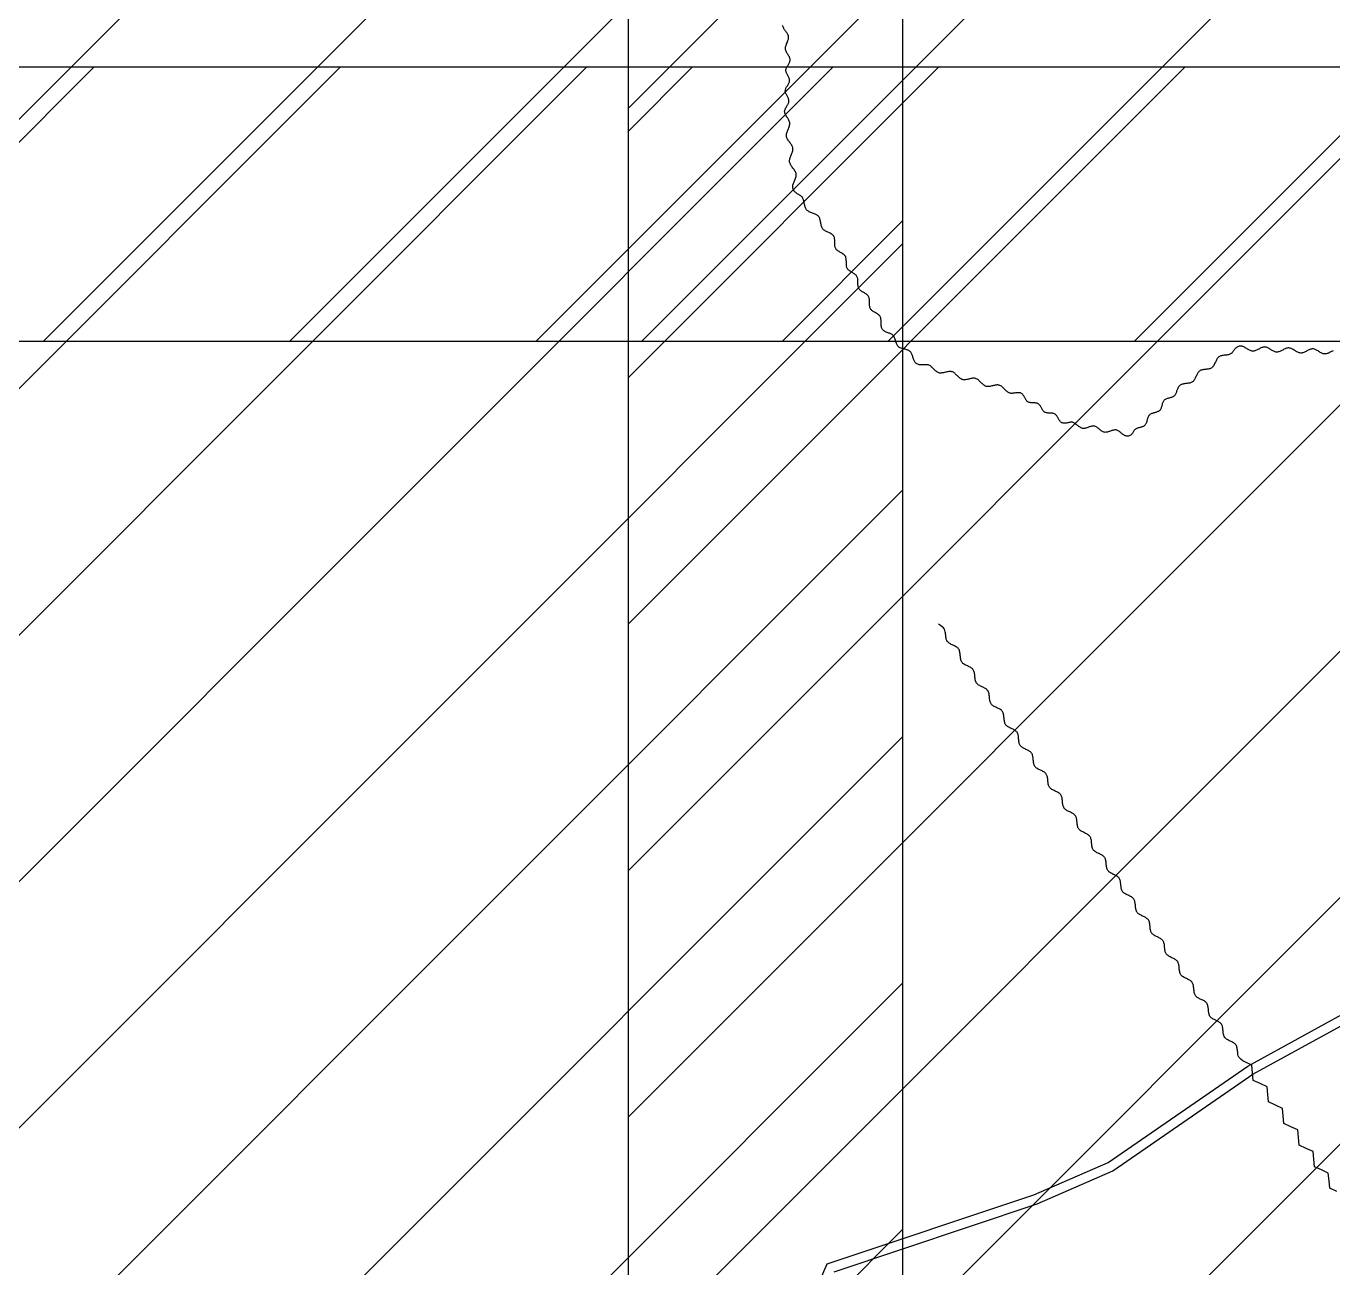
# Model space of a CAD drawing. Header units: metres. Extents: x 511708 to 512549, y 196282 to 196876.
# Drawn here: x 512452.11 to 512461.54, y 196507 to 196515.96 of the extents above; entities that cross this region are included whole.
import ezdxf

# ---------------------------------------------------------------- set-up
doc = ezdxf.new("R2010")
doc.units = ezdxf.units.M
doc.header["$MEASUREMENT"] = 0
doc.layers.get('0').update_dxf_attribs({"linetype": 'CONTINUOUS'})

msp = doc.modelspace()

# ---------------------------------------------------------------- hatches: boundary and pattern name
at = {"ltscale": 30}
h = msp.add_hatch(dxfattribs=at)
h.set_pattern_fill('LINE', color=2, scale=0.396, angle=45, style=0)
h.set_pattern_definition([(45, (510676.5057, 194398.3467), (-0.88904536, 0.88904536), [])])
edge = h.paths.add_edge_path(flags=16)
edge.add_arc((512447.2861, 196523.6528), 4.0759, 0, 360)
h.paths.add_polyline_path([(512436.1353, 196533.6159), (512458.4369, 196533.6159), (512458.4369, 196513.6896), (512436.1353, 196513.6896)])
h = msp.add_hatch(dxfattribs=at)
h.set_pattern_fill('LINE', color=2, scale=0.396, angle=45, style=0)
h.set_pattern_definition([(45, (510696.8274, 194398.3467), (-0.88904536, 0.88904536), [])])
edge = h.paths.add_edge_path(flags=16)
edge.add_arc((512467.6077, 196523.6528), 4.0759, 0, 360)
h.paths.add_polyline_path([(512456.4569, 196533.6159), (512478.7585, 196533.6159), (512478.7585, 196513.6896), (512456.4569, 196513.6896)])
h = msp.add_hatch(dxfattribs=at)
h.set_pattern_fill('LINE', color=2, scale=0.396, angle=45, style=0)
h.set_pattern_definition([(45, (510676.5057, 194380.4005), (-0.88904536, 0.88904536), [])])
edge = h.paths.add_edge_path(flags=16)
edge.add_arc((512447.2861, 196505.7065), 4.0759, 0, 360)
h.paths.add_polyline_path([(512436.1353, 196515.6696), (512458.4369, 196515.6696), (512458.4369, 196495.7434), (512436.1353, 196495.7434)])
h = msp.add_hatch(dxfattribs=at)
h.set_pattern_fill('LINE', color=2, scale=0.396, angle=45, style=0)
h.set_pattern_definition([(45, (510696.8274, 194380.4005), (-0.88904536, 0.88904536), [])])
edge = h.paths.add_edge_path(flags=16)
edge.add_arc((512467.6077, 196505.7065), 4.0759, 0, 360)
h.paths.add_polyline_path([(512456.4569, 196515.6696), (512478.7585, 196515.6696), (512478.7585, 196495.7434), (512456.4569, 196495.7434)])

# ---------------------------------------------------------------- linework, layer by layer
at = {"color": 3}
for p, q in [((512460.9289, 196508.4612), (512465.1168, 196510.7604)), ((512460.9653, 196508.4022), (512465.1542, 196510.7018)), ((512459.9203, 196507.7653), (512460.9289, 196508.4612)), ((512459.9541, 196507.7044), (512460.9653, 196508.4022)), ((512459.3842, 196507.5324), (512459.9203, 196507.7653)), ((512459.409, 196507.4676), (512459.9541, 196507.7044)), ((512457.8918, 196507.0329), (512459.3842, 196507.5324)), ((512457.943, 196506.977), (512459.409, 196507.4676)), ((512457.7196, 196506.64), (512457.8918, 196507.0329))]:
    msp.add_line(p, q, dxfattribs=at)
at = {"color": 5, "linetype": 'Continuous', "lineweight": -3}
for points in [[(512436.1353, 196533.6159), (512458.4369, 196533.6159), (512458.4369, 196513.6896), (512436.1353, 196513.6896)], [(512456.4569, 196533.6159), (512478.7585, 196533.6159), (512478.7585, 196513.6896), (512456.4569, 196513.6896)], [(512436.1353, 196515.6696), (512458.4369, 196515.6696), (512458.4369, 196495.7434), (512436.1353, 196495.7434)], [(512456.4569, 196515.6696), (512478.7585, 196515.6696), (512478.7585, 196495.7434), (512456.4569, 196495.7434)]]:
    msp.add_lwpolyline(points, close=True, dxfattribs=at)
at = {"color": 42, "lineweight": -3, "ltscale": 30}
for points in [[(512461.5446, 196513.6222), (512461.5391, 196513.6196), (512461.5336, 196513.6168), (512461.528, 196513.6139), (512461.5225, 196513.611), (512461.5169, 196513.6082), (512461.5114, 196513.6056), (512461.5059, 196513.6032), (512461.5004, 196513.6013), (512461.4949, 196513.5999), (512461.4894, 196513.599), (512461.484, 196513.5989), (512461.4786, 196513.5994), (512461.4732, 196513.6007), (512461.4678, 196513.6026), (512461.4625, 196513.6049), (512461.4572, 196513.6077), (512461.4519, 196513.6107), (512461.4465, 196513.6139), (512461.4412, 196513.6173), (512461.4359, 196513.6206), (512461.4306, 196513.6238), (512461.4253, 196513.6268), (512461.42, 196513.6296), (512461.4147, 196513.6319), (512461.4093, 196513.6338), (512461.4039, 196513.6351), (512461.3985, 196513.6356), (512461.3931, 196513.6355), (512461.3876, 196513.6346), (512461.3821, 196513.6332), (512461.3766, 196513.6313), (512461.3711, 196513.629), (512461.3655, 196513.6263), (512461.36, 196513.6235), (512461.3545, 196513.6206), (512461.3489, 196513.6177), (512461.3434, 196513.6149), (512461.3378, 196513.6123), (512461.3323, 196513.61), (512461.3268, 196513.6081), (512461.3213, 196513.6066), (512461.3159, 196513.6058), (512461.3104, 196513.6056), (512461.305, 196513.6062), (512461.2996, 196513.6075), (512461.2943, 196513.6093), (512461.2889, 196513.6117), (512461.2836, 196513.6144), (512461.2783, 196513.6175), (512461.273, 196513.6207), (512461.2677, 196513.624), (512461.2624, 196513.6273), (512461.2571, 196513.6306), (512461.2518, 196513.6336), (512461.2464, 196513.6363), (512461.2411, 196513.6387), (512461.2357, 196513.6405), (512461.2303, 196513.6418), (512461.2249, 196513.6424), (512461.2195, 196513.6422), (512461.214, 196513.6414), (512461.2085, 196513.64), (512461.203, 196513.638), (512461.1975, 196513.6357), (512461.192, 196513.6331), (512461.1864, 196513.6303), (512461.1809, 196513.6274), (512461.1753, 196513.6245), (512461.1698, 196513.6217), (512461.1643, 196513.6191), (512461.1588, 196513.6168), (512461.1532, 196513.6148), (512461.1478, 196513.6134), (512461.1423, 196513.6125), (512461.1369, 196513.6124), (512461.1314, 196513.613), (512461.1261, 196513.6142), (512461.1207, 196513.6161), (512461.1154, 196513.6184), (512461.11, 196513.6212), (512461.1047, 196513.6242), (512461.0994, 196513.6274), (512461.0941, 196513.6308), (512461.0888, 196513.6341), (512461.0835, 196513.6373), (512461.0782, 196513.6404), (512461.0729, 196513.6431), (512461.0675, 196513.6454), (512461.0622, 196513.6473), (512461.0568, 196513.6486), (512461.0514, 196513.6492), (512461.0459, 196513.649), (512461.0405, 196513.6481), (512461.035, 196513.6467), (512461.0295, 196513.6448), (512461.0239, 196513.6425), (512461.0184, 196513.6399), (512461.0129, 196513.6371), (512461.0073, 196513.6341), (512461.0018, 196513.6312), (512460.9962, 196513.6284), (512460.9907, 196513.6258), (512460.9852, 196513.6235), (512460.9797, 196513.6216), (512460.9742, 196513.6201), (512460.9687, 196513.6193), (512460.9633, 196513.6191), (512460.9579, 196513.6197), (512460.9525, 196513.621), (512460.9471, 196513.6229), (512460.9418, 196513.6252), (512460.9365, 196513.6279), (512460.9312, 196513.631), (512460.9258, 196513.6342), (512460.9205, 196513.6375), (512460.9152, 196513.6409), (512460.9099, 196513.6441), (512460.9046, 196513.6471), (512460.8993, 196513.6499), (512460.894, 196513.6522), (512460.8886, 196513.6541), (512460.8832, 196513.6553), (512460.8778, 196513.6559), (512460.8724, 196513.6557), (512460.867, 196513.6548), (512460.8616, 196513.6533), (512460.8564, 196513.6511), (512460.8514, 196513.6483), (512460.8465, 196513.645), (512460.842, 196513.6413), (512460.8378, 196513.6372), (512460.8339, 196513.6327), (512460.8304, 196513.628), (512460.8269, 196513.6232), (512460.8236, 196513.6185), (512460.8202, 196513.6138), (512460.8167, 196513.6094), (512460.8129, 196513.6054), (512460.8087, 196513.602), (512460.8041, 196513.5991), (512460.7992, 196513.5967), (512460.7938, 196513.5949), (512460.7882, 196513.5934), (512460.7824, 196513.5922), (512460.7764, 196513.5913), (512460.7702, 196513.5905), (512460.764, 196513.5898), (512460.7578, 196513.5892), (512460.7517, 196513.5884), (512460.7457, 196513.5875), (512460.7398, 196513.5863), (512460.7342, 196513.5848), (512460.7289, 196513.583), (512460.7239, 196513.5806), (512460.7193, 196513.5777), (512460.7152, 196513.5742), (512460.7115, 196513.5702), (512460.7081, 196513.5657), (512460.705, 196513.5608), (512460.7021, 196513.5556), (512460.6994, 196513.5501), (512460.6968, 196513.5445), (512460.6943, 196513.5388), (512460.6918, 196513.5331), (512460.6892, 196513.5275), (512460.6865, 196513.522), (512460.6836, 196513.5168), (512460.6805, 196513.5119), (512460.6771, 196513.5074), (512460.6734, 196513.5033), (512460.6693, 196513.4998), (512460.6647, 196513.497), (512460.6597, 196513.4946), (512460.6544, 196513.4927), (512460.6488, 196513.4913), (512460.6429, 196513.4901), (512460.6369, 196513.4892), (512460.6308, 196513.4884), (512460.6246, 196513.4877), (512460.6184, 196513.487), (512460.6122, 196513.4863), (512460.6062, 196513.4854), (512460.6004, 196513.4842), (512460.5948, 196513.4827), (512460.5894, 196513.4809), (512460.5845, 196513.4785), (512460.5799, 196513.4756), (512460.5757, 196513.4721), (512460.572, 196513.4681), (512460.5686, 196513.4636), (512460.5655, 196513.4587), (512460.5626, 196513.4534), (512460.5599, 196513.448), (512460.5574, 196513.4424), (512460.5548, 196513.4367), (512460.5523, 196513.431), (512460.5497, 196513.4254), (512460.547, 196513.4199), (512460.5442, 196513.4147), (512460.5411, 196513.4098), (512460.5377, 196513.4053), (512460.5339, 196513.4012), (512460.5298, 196513.3977), (512460.5252, 196513.3948), (512460.5202, 196513.3925), (512460.5149, 196513.3906), (512460.5093, 196513.3892), (512460.5034, 196513.388), (512460.4974, 196513.3871), (512460.4913, 196513.3863), (512460.4851, 196513.3856), (512460.4789, 196513.3849), (512460.4728, 196513.3842), (512460.4668, 196513.3832), (512460.4609, 196513.3821), (512460.4553, 196513.3806), (512460.45, 196513.3787), (512460.445, 196513.3764), (512460.4404, 196513.3735), (512460.4363, 196513.37), (512460.4326, 196513.366), (512460.4292, 196513.3615), (512460.4262, 196513.3566), (512460.4235, 196513.3515), (512460.4211, 196513.3461), (512460.4189, 196513.3406), (512460.4168, 196513.3351), (512460.4149, 196513.3297), (512460.4131, 196513.3244), (512460.4112, 196513.3192), (512460.4093, 196513.3142), (512460.4071, 196513.3095), (512460.4047, 196513.3051), (512460.402, 196513.3011), (512460.3989, 196513.2976), (512460.3953, 196513.2945), (512460.3914, 196513.2918), (512460.387, 196513.2895), (512460.3823, 196513.2875), (512460.3774, 196513.2857), (512460.3724, 196513.2841), (512460.3672, 196513.2826), (512460.3619, 196513.2812), (512460.3567, 196513.2798), (512460.3515, 196513.2783), (512460.3464, 196513.2767), (512460.3415, 196513.2749), (512460.3368, 196513.2729), (512460.3325, 196513.2706), (512460.3285, 196513.2679), (512460.3249, 196513.2648), (512460.3218, 196513.2612), (512460.3191, 196513.2572), (512460.3168, 196513.2529), (512460.3148, 196513.2482), (512460.313, 196513.2433), (512460.3114, 196513.2383), (512460.3099, 196513.2331), (512460.3085, 196513.2278), (512460.307, 196513.2225), (512460.3055, 196513.2174), (512460.3039, 196513.2123), (512460.3022, 196513.2074), (512460.3001, 196513.2027), (512460.2978, 196513.1984), (512460.2951, 196513.1944), (512460.292, 196513.1908), (512460.2884, 196513.1877), (512460.2844, 196513.185), (512460.2801, 196513.1827), (512460.2754, 196513.1807), (512460.2705, 196513.1789), (512460.2654, 196513.1773), (512460.2603, 196513.1758), (512460.255, 196513.1744), (512460.2497, 196513.173), (512460.2445, 196513.1715), (512460.2395, 196513.1699), (512460.2346, 196513.1682), (512460.2299, 196513.1661), (512460.2256, 196513.1638), (512460.2216, 196513.1611), (512460.218, 196513.158), (512460.2149, 196513.1545), (512460.2122, 196513.1505), (512460.2099, 196513.1461), (512460.2078, 196513.1415), (512460.2061, 196513.1366), (512460.2044, 196513.1315), (512460.203, 196513.1263), (512460.2015, 196513.121), (512460.2001, 196513.1158), (512460.1986, 196513.1106), (512460.197, 196513.1055), (512460.1952, 196513.1006), (512460.1932, 196513.096), (512460.1909, 196513.0916), (512460.1882, 196513.0876), (512460.1851, 196513.0841), (512460.1815, 196513.081), (512460.1775, 196513.0783), (512460.1732, 196513.076), (512460.1685, 196513.0739), (512460.1636, 196513.0722), (512460.1585, 196513.0706), (512460.1533, 196513.0691), (512460.1481, 196513.0677), (512460.1428, 196513.0662), (512460.1376, 196513.0648), (512460.1325, 196513.0632), (512460.1276, 196513.0614), (512460.123, 196513.0594), (512460.1186, 196513.0571), (512460.1146, 196513.0544), (512460.1111, 196513.0513), (512460.108, 196513.0477), (512460.1052, 196513.0438), (512460.1027, 196513.0396), (512460.1002, 196513.0353), (512460.0978, 196513.0309), (512460.0953, 196513.0266), (512460.0924, 196513.0225), (512460.0892, 196513.0187), (512460.0856, 196513.0153), (512460.0815, 196513.0123), (512460.0771, 196513.0098), (512460.0723, 196513.0079), (512460.0675, 196513.0065), (512460.0624, 196513.0057), (512460.0574, 196513.0055), (512460.0524, 196513.006), (512460.0475, 196513.0073), (512460.0428, 196513.0091), (512460.0381, 196513.0115), (512460.0335, 196513.0143), (512460.029, 196513.0174), (512460.0245, 196513.0209), (512460.02, 196513.0245), (512460.0156, 196513.0282), (512460.0111, 196513.0319), (512460.0067, 196513.0355), (512460.0022, 196513.039), (512459.9977, 196513.0422), (512459.9931, 196513.045), (512459.9884, 196513.0473), (512459.9836, 196513.0492), (512459.9788, 196513.0504), (512459.9738, 196513.0509), (512459.9686, 196513.0508), (512459.9634, 196513.0502), (512459.9582, 196513.0491), (512459.9528, 196513.0477), (512459.9474, 196513.046), (512459.942, 196513.0441), (512459.9366, 196513.0421), (512459.9311, 196513.0402), (512459.9257, 196513.0383), (512459.9203, 196513.0366), (512459.915, 196513.0352), (512459.9097, 196513.0341), (512459.9045, 196513.0335), (512459.8994, 196513.0334), (512459.8944, 196513.0339), (512459.8895, 196513.0351), (512459.8847, 196513.0369), (512459.88, 196513.0393), (512459.8754, 196513.0421), (512459.8709, 196513.0453), (512459.8664, 196513.0487), (512459.862, 196513.0524), (512459.8575, 196513.0561), (512459.8531, 196513.0598), (512459.8486, 196513.0634), (512459.8441, 196513.0668), (512459.8396, 196513.07), (512459.835, 196513.0728), (512459.8303, 196513.0752), (512459.8256, 196513.077), (512459.8207, 196513.0782), (512459.8157, 196513.0788), (512459.8106, 196513.0787), (512459.8054, 196513.078), (512459.8001, 196513.077), (512459.7948, 196513.0755), (512459.7894, 196513.0738), (512459.7839, 196513.072), (512459.7785, 196513.07), (512459.7731, 196513.068), (512459.7676, 196513.0661), (512459.7622, 196513.0644), (512459.7569, 196513.063), (512459.7516, 196513.0619), (512459.7464, 196513.0613), (512459.7413, 196513.0612), (512459.7363, 196513.0617), (512459.7314, 196513.063), (512459.7267, 196513.0648), (512459.722, 196513.0672), (512459.7174, 196513.07), (512459.7129, 196513.0731), (512459.7084, 196513.0766), (512459.7039, 196513.0802), (512459.6995, 196513.0839), (512459.695, 196513.0876), (512459.6906, 196513.0912), (512459.6861, 196513.0947), (512459.6816, 196513.0979), (512459.677, 196513.1007), (512459.6723, 196513.103), (512459.6675, 196513.1049), (512459.6626, 196513.1061), (512459.6576, 196513.1066), (512459.6525, 196513.1066), (512459.6474, 196513.106), (512459.6421, 196513.1052), (512459.6368, 196513.1041), (512459.6315, 196513.1029), (512459.6262, 196513.1017), (512459.6209, 196513.1007), (512459.6156, 196513.0999), (512459.6105, 196513.0994), (512459.6054, 196513.0993), (512459.6005, 196513.0995), (512459.5958, 196513.1001), (512459.5913, 196513.1012), (512459.587, 196513.1027), (512459.5831, 196513.1048), (512459.5795, 196513.1074), (512459.5761, 196513.1104), (512459.5731, 196513.1139), (512459.5702, 196513.1177), (512459.5675, 196513.1218), (512459.5649, 196513.1261), (512459.5625, 196513.1305), (512459.56, 196513.135), (512459.5576, 196513.1395), (512459.5551, 196513.1439), (512459.5525, 196513.1482), (512459.5498, 196513.1523), (512459.547, 196513.1561), (512459.5439, 196513.1595), (512459.5406, 196513.1626), (512459.5369, 196513.1652), (512459.533, 196513.1672), (512459.5288, 196513.1688), (512459.5243, 196513.17), (512459.5196, 196513.1708), (512459.5147, 196513.1714), (512459.5098, 196513.1717), (512459.5047, 196513.172), (512459.4996, 196513.1721), (512459.4945, 196513.1723), (512459.4894, 196513.1725), (512459.4844, 196513.1728), (512459.4796, 196513.1734), (512459.4749, 196513.1742), (512459.4704, 196513.1754), (512459.4662, 196513.177), (512459.4622, 196513.179), (512459.4586, 196513.1816), (512459.4553, 196513.1847), (512459.4522, 196513.1881), (512459.4493, 196513.192), (512459.4466, 196513.196), (512459.4441, 196513.2003), (512459.4416, 196513.2047), (512459.4391, 196513.2092), (512459.4367, 196513.2137), (512459.4342, 196513.2182), (512459.4316, 196513.2224), (512459.429, 196513.2265), (512459.4261, 196513.2303), (512459.423, 196513.2338), (512459.4197, 196513.2369), (512459.4161, 196513.2394), (512459.4121, 196513.2415), (512459.4079, 196513.2431), (512459.4034, 196513.2443), (512459.3987, 196513.2451), (512459.3939, 196513.2456), (512459.3889, 196513.246), (512459.3838, 196513.2462), (512459.3787, 196513.2464), (512459.3736, 196513.2465), (512459.3685, 196513.2467), (512459.3636, 196513.2471), (512459.3587, 196513.2477), (512459.354, 196513.2485), (512459.3495, 196513.2497), (512459.3453, 196513.2512), (512459.3414, 196513.2533), (512459.3377, 196513.2559), (512459.3344, 196513.2589), (512459.3313, 196513.2624), (512459.3285, 196513.2662), (512459.3258, 196513.2703), (512459.3232, 196513.2746), (512459.3207, 196513.279), (512459.3183, 196513.2835), (512459.3158, 196513.288), (512459.3134, 196513.2924), (512459.3108, 196513.2967), (512459.3081, 196513.3008), (512459.3052, 196513.3046), (512459.3022, 196513.3081), (512459.2988, 196513.3111), (512459.2952, 196513.3137), (512459.2913, 196513.3158), (512459.287, 196513.3173), (512459.2825, 196513.3184), (512459.2777, 196513.3191), (512459.2727, 196513.3194), (512459.2674, 196513.3193), (512459.262, 196513.319), (512459.2564, 196513.3184), (512459.2507, 196513.3176), (512459.2448, 196513.3167), (512459.239, 196513.3158), (512459.2331, 196513.3151), (512459.2273, 196513.3147), (512459.2215, 196513.3147), (512459.2159, 196513.3152), (512459.2104, 196513.3164), (512459.2052, 196513.3183), (512459.2002, 196513.3208), (512459.1953, 196513.324), (512459.1906, 196513.3276), (512459.1859, 196513.3316), (512459.1814, 196513.3359), (512459.1769, 196513.3404), (512459.1724, 196513.345), (512459.168, 196513.3496), (512459.1635, 196513.3541), (512459.1589, 196513.3584), (512459.1543, 196513.3624), (512459.1496, 196513.366), (512459.1447, 196513.3692), (512459.1396, 196513.3717), (512459.1344, 196513.3736), (512459.129, 196513.3748), (512459.1233, 196513.3753), (512459.1175, 196513.3752), (512459.1116, 196513.3746), (512459.1055, 196513.3736), (512459.0994, 196513.3724), (512459.0932, 196513.3709), (512459.087, 196513.3694), (512459.0808, 196513.3678), (512459.0746, 196513.3664), (512459.0685, 196513.3651), (512459.0624, 196513.3642), (512459.0565, 196513.3636), (512459.0507, 196513.3635), (512459.0451, 196513.364), (512459.0396, 196513.3651), (512459.0344, 196513.367), (512459.0293, 196513.3696), (512459.0245, 196513.3727), (512459.0197, 196513.3763), (512459.0151, 196513.3804), (512459.0105, 196513.3847), (512459.0061, 196513.3892), (512459.0016, 196513.3937), (512458.9971, 196513.3983), (512458.9926, 196513.4028), (512458.9881, 196513.4071), (512458.9835, 196513.4111), (512458.9787, 196513.4148), (512458.9738, 196513.4179), (512458.9688, 196513.4205), (512458.9636, 196513.4224), (512458.9581, 196513.4235), (512458.9525, 196513.424), (512458.9467, 196513.4239), (512458.9407, 196513.4233), (512458.9347, 196513.4224), (512458.9286, 196513.4211), (512458.9224, 196513.4197), (512458.9162, 196513.4181), (512458.91, 196513.4166), (512458.9038, 196513.4151), (512458.8976, 196513.4139), (512458.8916, 196513.4129), (512458.8857, 196513.4123), (512458.8799, 196513.4122), (512458.8742, 196513.4127), (512458.8688, 196513.4139), (512458.8635, 196513.4157), (512458.8585, 196513.4183), (512458.8536, 196513.4215), (512458.8489, 196513.4251), (512458.8443, 196513.4291), (512458.8397, 196513.4334), (512458.8352, 196513.4379), (512458.8307, 196513.4425), (512458.8263, 196513.4471), (512458.8218, 196513.4516), (512458.8172, 196513.4559), (512458.8126, 196513.4599), (512458.8079, 196513.4635), (512458.803, 196513.4666), (512458.798, 196513.4692), (512458.7927, 196513.4711), (512458.7873, 196513.4723), (512458.7816, 196513.4727), (512458.7758, 196513.4726), (512458.7699, 196513.4721), (512458.7639, 196513.4711), (512458.7577, 196513.4698), (512458.7515, 196513.4684), (512458.7453, 196513.4668), (512458.7391, 196513.4653), (512458.7329, 196513.4639), (512458.7268, 196513.4626), (512458.7208, 196513.4616), (512458.7148, 196513.4611), (512458.709, 196513.461), (512458.7034, 196513.4614), (512458.6979, 196513.4626), (512458.6927, 196513.4645), (512458.6877, 196513.4671), (512458.6828, 196513.4702), (512458.678, 196513.4738), (512458.6734, 196513.4778), (512458.6689, 196513.4821), (512458.6644, 196513.4866), (512458.6599, 196513.4912), (512458.6554, 196513.4958), (512458.651, 196513.5003), (512458.6464, 196513.5046), (512458.6418, 196513.5086), (512458.637, 196513.5122), (512458.6322, 196513.5154), (512458.6271, 196513.5179), (512458.6219, 196513.5198), (512458.6164, 196513.521), (512458.6108, 196513.5215), (512458.605, 196513.5216), (512458.5991, 196513.5213), (512458.5931, 196513.5208), (512458.587, 196513.5203), (512458.5808, 196513.5198), (512458.5747, 196513.5196), (512458.5686, 196513.5197), (512458.5626, 196513.5202), (512458.5567, 196513.5212), (512458.551, 196513.5226), (512458.5456, 196513.5244), (512458.5405, 196513.5268), (512458.5359, 196513.5297), (512458.5317, 196513.5331), (512458.5281, 196513.5371), (512458.5249, 196513.5415), (512458.5221, 196513.5464), (512458.5196, 196513.5517), (512458.5174, 196513.5572), (512458.5154, 196513.5629), (512458.5135, 196513.5688), (512458.5117, 196513.5748), (512458.5099, 196513.5807), (512458.5081, 196513.5866), (512458.5061, 196513.5923), (512458.5039, 196513.5979), (512458.5014, 196513.6031), (512458.4986, 196513.608), (512458.4954, 196513.6125), (512458.4917, 196513.6164), (512458.4876, 196513.6199), (512458.4829, 196513.6228), (512458.4779, 196513.6253), (512458.4725, 196513.6275), (512458.4668, 196513.6293), (512458.461, 196513.631), (512458.455, 196513.6325), (512458.449, 196513.6339), (512458.4429, 196513.6354), (512458.4369, 196513.6369), (512458.4311, 196513.6386), (512458.4255, 196513.6404), (512458.4201, 196513.6426), (512458.415, 196513.6451), (512458.4104, 196513.648), (512458.4062, 196513.6515), (512458.4025, 196513.6554), (512458.3993, 196513.6599), (512458.3965, 196513.6648), (512458.3941, 196513.67), (512458.3919, 196513.6756), (512458.3899, 196513.6813), (512458.388, 196513.6872), (512458.3862, 196513.6931), (512458.3844, 196513.6991), (512458.3826, 196513.705), (512458.3806, 196513.7107), (512458.3784, 196513.7162), (512458.3759, 196513.7215), (512458.3731, 196513.7264), (512458.3699, 196513.7308), (512458.3662, 196513.7348), (512458.3621, 196513.7382), (512458.3574, 196513.7412), (512458.3524, 196513.7438), (512458.3471, 196513.7461), (512458.3416, 196513.7482), (512458.336, 196513.7502), (512458.3302, 196513.7523), (512458.3246, 196513.7544), (512458.319, 196513.7567), (512458.3136, 196513.7593), (512458.3084, 196513.7621), (512458.3036, 196513.7651), (512458.2991, 196513.7685), (512458.2951, 196513.7721), (512458.2915, 196513.7761), (512458.2886, 196513.7805), (512458.2863, 196513.7852), (512458.2846, 196513.7902), (512458.2833, 196513.7955), (512458.2825, 196513.8011), (512458.282, 196513.8068), (512458.2817, 196513.8127), (512458.2816, 196513.8187), (512458.2816, 196513.8247), (512458.2816, 196513.8307), (512458.2815, 196513.8367), (512458.2812, 196513.8426), (512458.2807, 196513.8484), (512458.2799, 196513.8539), (512458.2787, 196513.8592), (512458.2769, 196513.8643), (512458.2746, 196513.869), (512458.2717, 196513.8733), (512458.2682, 196513.8773), (512458.2642, 196513.8811), (512458.2598, 196513.8846), (512458.2551, 196513.8879), (512458.2501, 196513.891), (512458.245, 196513.8941), (512458.2398, 196513.8971), (512458.2346, 196513.9001), (512458.2294, 196513.9032), (512458.2245, 196513.9064), (512458.2197, 196513.9097), (512458.2153, 196513.9132), (512458.2114, 196513.9169), (512458.2079, 196513.9209), (512458.2049, 196513.9253), (512458.2026, 196513.93), (512458.2009, 196513.935), (512458.1997, 196513.9403), (512458.1988, 196513.9459), (512458.1983, 196513.9516), (512458.1981, 196513.9575), (512458.198, 196513.9635), (512458.1979, 196513.9695), (512458.1979, 196513.9756), (512458.1978, 196513.9815), (512458.1976, 196513.9874), (512458.1971, 196513.9932), (512458.1962, 196513.9987), (512458.195, 196514.004), (512458.1933, 196514.0091), (512458.191, 196514.0138), (512458.188, 196514.0181), (512458.1845, 196514.0222), (512458.1805, 196514.0259), (512458.1761, 196514.0294), (512458.1714, 196514.0327), (512458.1665, 196514.0358), (512458.1613, 196514.0389), (512458.1561, 196514.0419), (512458.1509, 196514.045), (512458.1458, 196514.048), (512458.1408, 196514.0512), (512458.1361, 196514.0545), (512458.1317, 196514.058), (512458.1277, 196514.0617), (512458.1242, 196514.0658), (512458.1213, 196514.0701), (512458.119, 196514.0748), (512458.1172, 196514.0798), (512458.116, 196514.0852), (512458.1151, 196514.0907), (512458.1146, 196514.0965), (512458.1144, 196514.1023), (512458.1143, 196514.1083), (512458.1143, 196514.1144), (512458.1143, 196514.1204), (512458.1142, 196514.1264), (512458.1139, 196514.1322), (512458.1134, 196514.138), (512458.1126, 196514.1435), (512458.1113, 196514.1489), (512458.1096, 196514.1539), (512458.1073, 196514.1586), (512458.1044, 196514.163), (512458.1009, 196514.167), (512458.0969, 196514.1707), (512458.0925, 196514.1742), (512458.0877, 196514.1775), (512458.0828, 196514.1807), (512458.0776, 196514.1837), (512458.0724, 196514.1868), (512458.0672, 196514.1898), (512458.0621, 196514.1929), (512458.0571, 196514.196), (512458.0524, 196514.1993), (512458.048, 196514.2028), (512458.044, 196514.2066), (512458.0405, 196514.2106), (512458.0376, 196514.2149), (512458.0353, 196514.2196), (512458.0335, 196514.2247), (512458.0323, 196514.23), (512458.0315, 196514.2355), (512458.031, 196514.2413), (512458.0307, 196514.2472), (512458.0306, 196514.2531), (512458.0306, 196514.2592), (512458.0306, 196514.2652), (512458.0305, 196514.2712), (512458.0302, 196514.2771), (512458.0297, 196514.2828), (512458.0289, 196514.2884), (512458.0276, 196514.2937), (512458.0259, 196514.2987), (512458.0236, 196514.3034), (512458.0207, 196514.3078), (512458.0172, 196514.3118), (512458.0132, 196514.3155), (512458.0088, 196514.319), (512458.0041, 196514.3223), (512457.9991, 196514.3255), (512457.994, 196514.3286), (512457.9888, 196514.3316), (512457.9835, 196514.3346), (512457.9784, 196514.3377), (512457.9734, 196514.3408), (512457.9687, 196514.3441), (512457.9643, 196514.3476), (512457.9603, 196514.3514), (512457.9568, 196514.3554), (512457.9539, 196514.3597), (512457.9516, 196514.3644), (512457.9499, 196514.3695), (512457.9486, 196514.3748), (512457.9478, 196514.3804), (512457.9473, 196514.3861), (512457.947, 196514.392), (512457.9469, 196514.398), (512457.9469, 196514.404), (512457.9469, 196514.41), (512457.9468, 196514.416), (512457.9465, 196514.4219), (512457.946, 196514.4276), (512457.9452, 196514.4332), (512457.944, 196514.4385), (512457.9422, 196514.4435), (512457.9399, 196514.4482), (512457.937, 196514.4526), (512457.9335, 196514.4566), (512457.9294, 196514.4603), (512457.925, 196514.4637), (512457.9201, 196514.4669), (512457.9149, 196514.4699), (512457.9094, 196514.4727), (512457.9038, 196514.4753), (512457.898, 196514.4779), (512457.8922, 196514.4805), (512457.8865, 196514.4831), (512457.8809, 196514.4858), (512457.8756, 196514.4888), (512457.8706, 196514.4921), (512457.866, 196514.4957), (512457.862, 196514.4998), (512457.8586, 196514.5044), (512457.8558, 196514.5095), (512457.8534, 196514.515), (512457.8514, 196514.5208), (512457.8497, 196514.5269), (512457.8483, 196514.5331), (512457.847, 196514.5395), (512457.8458, 196514.546), (512457.8446, 196514.5525), (512457.8433, 196514.5589), (512457.8419, 196514.5652), (512457.8402, 196514.5713), (512457.8382, 196514.5771), (512457.8358, 196514.5826), (512457.833, 196514.5876), (512457.8296, 196514.5922), (512457.8256, 196514.5963), (512457.821, 196514.6), (512457.816, 196514.6032), (512457.8106, 196514.6061), (512457.8048, 196514.6087), (512457.7989, 196514.6111), (512457.7927, 196514.6134), (512457.7865, 196514.6156), (512457.7803, 196514.6179), (512457.7742, 196514.6202), (512457.7682, 196514.6226), (512457.7625, 196514.6252), (512457.7571, 196514.6281), (512457.7521, 196514.6313), (512457.7475, 196514.635), (512457.7435, 196514.6391), (512457.7401, 196514.6437), (512457.7372, 196514.6487), (512457.7349, 196514.6542), (512457.7329, 196514.66), (512457.7312, 196514.6661), (512457.7298, 196514.6724), (512457.7285, 196514.6788), (512457.7273, 196514.6853), (512457.7261, 196514.6917), (512457.7248, 196514.6982), (512457.7233, 196514.7044), (512457.7217, 196514.7105), (512457.7197, 196514.7163), (512457.7173, 196514.7218), (512457.7144, 196514.7269), (512457.711, 196514.7315), (512457.707, 196514.7356), (512457.7025, 196514.7393), (512457.6976, 196514.7427), (512457.6924, 196514.7459), (512457.687, 196514.749), (512457.6815, 196514.7522), (512457.6761, 196514.7555), (512457.6708, 196514.7591), (512457.6658, 196514.7631), (512457.6612, 196514.7675), (512457.6569, 196514.7721), (512457.6532, 196514.7771), (512457.6499, 196514.7823), (512457.6473, 196514.7877), (512457.6455, 196514.7933), (512457.6443, 196514.7991), (512457.644, 196514.8049), (512457.6444, 196514.8109), (512457.6454, 196514.8169), (512457.647, 196514.823), (512457.649, 196514.8291), (512457.6513, 196514.8353), (512457.6538, 196514.8415), (512457.6564, 196514.8477), (512457.659, 196514.8539), (512457.6615, 196514.8602), (512457.6638, 196514.8663), (512457.6657, 196514.8725), (512457.6673, 196514.8786), (512457.6683, 196514.8846), (512457.6688, 196514.8905), (512457.6684, 196514.8964), (512457.6673, 196514.9021), (512457.6654, 196514.9078), (512457.663, 196514.9134), (512457.6599, 196514.9189), (512457.6565, 196514.9244), (512457.6528, 196514.9298), (512457.6488, 196514.9352), (512457.6448, 196514.9406), (512457.6407, 196514.9459), (512457.6367, 196514.9513), (512457.633, 196514.9568), (512457.6296, 196514.9622), (512457.6266, 196514.9677), (512457.6241, 196514.9733), (512457.6222, 196514.979), (512457.6211, 196514.9847), (512457.6207, 196514.9906), (512457.6212, 196514.9965), (512457.6222, 196515.0026), (512457.6238, 196515.0086), (512457.6257, 196515.0148), (512457.628, 196515.021), (512457.6305, 196515.0272), (512457.6331, 196515.0334), (512457.6357, 196515.0396), (512457.6382, 196515.0458), (512457.6405, 196515.052), (512457.6425, 196515.0581), (512457.6441, 196515.0642), (512457.6451, 196515.0702), (512457.6455, 196515.0762), (512457.6452, 196515.082), (512457.6441, 196515.0878), (512457.6422, 196515.0935), (512457.6397, 196515.099), (512457.6367, 196515.1046), (512457.6333, 196515.11), (512457.6295, 196515.1154), (512457.6256, 196515.1208), (512457.6215, 196515.1262), (512457.6174, 196515.1316), (512457.6135, 196515.137), (512457.6097, 196515.1424), (512457.6063, 196515.1479), (512457.6033, 196515.1534), (512457.6008, 196515.159), (512457.599, 196515.1647), (512457.5978, 196515.1704), (512457.5975, 196515.1763), (512457.5979, 196515.1822), (512457.5989, 196515.1882), (512457.6005, 196515.1943), (512457.6025, 196515.2005), (512457.6048, 196515.2066), (512457.6073, 196515.2128), (512457.6099, 196515.2191), (512457.6125, 196515.2253), (512457.615, 196515.2315), (512457.6173, 196515.2377), (512457.6193, 196515.2438), (512457.6208, 196515.2499), (512457.6219, 196515.2559), (512457.6223, 196515.2619), (512457.6219, 196515.2677), (512457.6208, 196515.2735), (512457.619, 196515.2791), (512457.6166, 196515.2847), (512457.6137, 196515.2901), (512457.6105, 196515.2955), (512457.6071, 196515.3007), (512457.6037, 196515.3059), (512457.6003, 196515.311), (512457.5971, 196515.316), (512457.5942, 196515.321), (512457.5915, 196515.3258), (512457.5893, 196515.3307), (512457.5874, 196515.3354), (512457.5861, 196515.3401), (512457.5853, 196515.3448), (512457.5851, 196515.3495), (512457.5856, 196515.3541), (512457.5867, 196515.3587), (512457.5882, 196515.3633), (512457.5902, 196515.3679), (512457.5925, 196515.3725), (512457.595, 196515.377), (512457.5978, 196515.3816), (512457.6006, 196515.3862), (512457.6034, 196515.3907), (512457.6061, 196515.3953), (512457.6087, 196515.3998), (512457.611, 196515.4044), (512457.613, 196515.409), (512457.6145, 196515.4136), (512457.6156, 196515.4182), (512457.616, 196515.4228), (512457.6159, 196515.4275), (512457.6151, 196515.4322), (512457.6138, 196515.4368), (512457.6122, 196515.4415), (512457.6101, 196515.4463), (512457.6079, 196515.451), (512457.6054, 196515.4557), (512457.6029, 196515.4604), (512457.6004, 196515.4651), (512457.598, 196515.4699), (512457.5957, 196515.4746), (512457.5937, 196515.4793), (512457.592, 196515.484), (512457.5907, 196515.4887), (512457.59, 196515.4933), (512457.5898, 196515.498), (512457.5902, 196515.5026), (512457.5913, 196515.5072), (512457.5929, 196515.5118), (512457.5948, 196515.5164), (512457.5971, 196515.521), (512457.5997, 196515.5256), (512457.6024, 196515.5301), (512457.6052, 196515.5347), (512457.608, 196515.5392), (512457.6108, 196515.5438), (512457.6133, 196515.5484), (512457.6156, 196515.5529), (512457.6176, 196515.5575), (512457.6192, 196515.5621), (512457.6202, 196515.5667), (512457.6207, 196515.5714), (512457.6205, 196515.576), (512457.6198, 196515.5807), (512457.6185, 196515.5854), (512457.6168, 196515.5901), (512457.6148, 196515.5948), (512457.6125, 196515.5995), (512457.6101, 196515.6042), (512457.6076, 196515.6089), (512457.605, 196515.6137), (512457.6026, 196515.6184), (512457.6003, 196515.6231), (512457.5983, 196515.6278), (512457.5966, 196515.6325), (512457.5954, 196515.6372), (512457.5946, 196515.6419), (512457.5944, 196515.6465), (512457.5949, 196515.6512), (512457.5959, 196515.6558), (512457.5975, 196515.6604), (512457.5995, 196515.665), (512457.6018, 196515.6695), (512457.6043, 196515.6741), (512457.6071, 196515.6787), (512457.6099, 196515.6832), (512457.6127, 196515.6878), (512457.6154, 196515.6923), (512457.618, 196515.6969), (512457.6203, 196515.7015), (512457.6223, 196515.7061), (512457.6238, 196515.7107), (512457.6249, 196515.7153), (512457.6253, 196515.7199), (512457.6252, 196515.7246), (512457.6244, 196515.7292), (512457.6231, 196515.7339), (512457.6213, 196515.7386), (512457.6191, 196515.7434), (512457.6165, 196515.7482), (512457.6137, 196515.753), (512457.6107, 196515.7578), (512457.6075, 196515.7627), (512457.6043, 196515.7676), (512457.6012, 196515.7725), (512457.5982, 196515.7775), (512457.5956, 196515.7826), (512457.5934, 196515.7877), (512457.5918, 196515.793), (512457.5908, 196515.7982), (512457.5905, 196515.8036), (512457.591, 196515.8091), (512457.592, 196515.8146), (512457.5934, 196515.8202), (512457.5953, 196515.8258), (512457.5975, 196515.8315), (512457.5998, 196515.8372), (512457.6023, 196515.8428), (512457.6047, 196515.8485), (512457.607, 196515.8542), (512457.6092, 196515.8599), (512457.6111, 196515.8655), (512457.6125, 196515.8711), (512457.6135, 196515.8766), (512457.614, 196515.8821), (512457.6137, 196515.8874), (512457.6127, 196515.8927), (512457.611, 196515.898), (512457.6088, 196515.9031), (512457.6061, 196515.9082), (512457.603, 196515.9132), (512457.5996, 196515.9182), (512457.596, 196515.9232), (512457.5923, 196515.9282), (512457.5886, 196515.9332), (512457.585, 196515.9382), (512457.5816, 196515.9432), (512457.5785, 196515.9482), (512457.5758, 196515.9533), (512457.5735, 196515.9585), (512457.5719, 196515.9637), (512457.5709, 196515.969)], [(512460.9079, 196508.4904), (512460.8919, 196508.4989), (512460.8797, 196508.5078), (512460.8707, 196508.5168), (512460.8644, 196508.5259), (512460.8603, 196508.535), (512460.8578, 196508.544), (512460.8564, 196508.5527), (512460.8556, 196508.5612), (512460.8548, 196508.5692), (512460.8541, 196508.5768), (512460.8531, 196508.584), (512460.852, 196508.5908), (512460.8505, 196508.5971), (512460.8486, 196508.603), (512460.8463, 196508.6084), (512460.8433, 196508.6133), (512460.8397, 196508.6178), (512460.8355, 196508.6218), (512460.8307, 196508.6255), (512460.8256, 196508.6289), (512460.8201, 196508.6321), (512460.8144, 196508.6351), (512460.8085, 196508.6379), (512460.8025, 196508.6408), (512460.7965, 196508.6436), (512460.7906, 196508.6464), (512460.7848, 196508.6494), (512460.7794, 196508.6526), (512460.7742, 196508.656), (512460.7695, 196508.6597), (512460.7653, 196508.6637), (512460.7617, 196508.6682), (512460.7587, 196508.6731), (512460.7563, 196508.6785), (512460.7545, 196508.6842), (512460.753, 196508.6902), (512460.7519, 196508.6964), (512460.7511, 196508.7028), (512460.7504, 196508.7094), (512460.7498, 196508.7159), (512460.7492, 196508.7225), (512460.7485, 196508.7291), (512460.7477, 196508.7355), (512460.7466, 196508.7417), (512460.7451, 196508.7477), (512460.7433, 196508.7534), (512460.7409, 196508.7588), (512460.7379, 196508.7637), (512460.7343, 196508.7682), (512460.7301, 196508.7722), (512460.7254, 196508.7759), (512460.7202, 196508.7793), (512460.7147, 196508.7825), (512460.709, 196508.7855), (512460.7031, 196508.7883), (512460.6971, 196508.7911), (512460.6911, 196508.7939), (512460.6852, 196508.7968), (512460.6795, 196508.7998), (512460.674, 196508.803), (512460.6688, 196508.8064), (512460.6641, 196508.8101), (512460.6599, 196508.8141), (512460.6563, 196508.8186), (512460.6533, 196508.8235), (512460.651, 196508.8289), (512460.6491, 196508.8346), (512460.6476, 196508.8406), (512460.6465, 196508.8468), (512460.6457, 196508.8532), (512460.645, 196508.8597), (512460.6444, 196508.8663), (512460.6438, 196508.8729), (512460.6431, 196508.8794), (512460.6423, 196508.8859), (512460.6412, 196508.8921), (512460.6398, 196508.8981), (512460.6379, 196508.9038), (512460.6355, 196508.9091), (512460.6325, 196508.9141), (512460.6289, 196508.9185), (512460.6247, 196508.9226), (512460.62, 196508.9263), (512460.6149, 196508.9297), (512460.6094, 196508.9329), (512460.6036, 196508.9358), (512460.5977, 196508.9387), (512460.5917, 196508.9415), (512460.5857, 196508.9443), (512460.5798, 196508.9472), (512460.5741, 196508.9502), (512460.5686, 196508.9533), (512460.5635, 196508.9567), (512460.5587, 196508.9604), (512460.5545, 196508.9645), (512460.5509, 196508.969), (512460.5479, 196508.9739), (512460.5456, 196508.9792), (512460.5437, 196508.9849), (512460.5423, 196508.9909), (512460.5412, 196508.9972), (512460.5403, 196509.0036), (512460.5396, 196509.0101), (512460.539, 196509.0167), (512460.5384, 196509.0233), (512460.5378, 196509.0298), (512460.5369, 196509.0362), (512460.5358, 196509.0425), (512460.5344, 196509.0485), (512460.5325, 196509.0542), (512460.5301, 196509.0595), (512460.5272, 196509.0644), (512460.5236, 196509.0689), (512460.5193, 196509.073), (512460.5146, 196509.0767), (512460.5095, 196509.0801), (512460.504, 196509.0832), (512460.4983, 196509.0862), (512460.4923, 196509.0891), (512460.4864, 196509.0919), (512460.4804, 196509.0947), (512460.4745, 196509.0976), (512460.4687, 196509.1006), (512460.4632, 196509.1037), (512460.4581, 196509.1071), (512460.4534, 196509.1108), (512460.4492, 196509.1149), (512460.4455, 196509.1193), (512460.4426, 196509.1243), (512460.4402, 196509.1296), (512460.4383, 196509.1353), (512460.4369, 196509.1413), (512460.4358, 196509.1475), (512460.4349, 196509.154), (512460.4343, 196509.1605), (512460.4337, 196509.1671), (512460.4331, 196509.1737), (512460.4324, 196509.1802), (512460.4315, 196509.1866), (512460.4304, 196509.1929), (512460.429, 196509.1988), (512460.4271, 196509.2045), (512460.4248, 196509.2099), (512460.4218, 196509.2148), (512460.4182, 196509.2193), (512460.414, 196509.2233), (512460.4092, 196509.227), (512460.4041, 196509.2304), (512460.3986, 196509.2336), (512460.3929, 196509.2366), (512460.387, 196509.2395), (512460.381, 196509.2423), (512460.375, 196509.2451), (512460.3691, 196509.2479), (512460.3633, 196509.2509), (512460.3579, 196509.2541), (512460.3527, 196509.2575), (512460.348, 196509.2612), (512460.3438, 196509.2653), (512460.3402, 196509.2697), (512460.3372, 196509.2747), (512460.3348, 196509.28), (512460.333, 196509.2857), (512460.3315, 196509.2917), (512460.3304, 196509.2979), (512460.3296, 196509.3043), (512460.3289, 196509.3109), (512460.3283, 196509.3175), (512460.3277, 196509.3241), (512460.327, 196509.3306), (512460.3262, 196509.337), (512460.3251, 196509.3432), (512460.3236, 196509.3492), (512460.3218, 196509.3549), (512460.3194, 196509.3603), (512460.3164, 196509.3652), (512460.3128, 196509.3697), (512460.3086, 196509.3737), (512460.3039, 196509.3774), (512460.2987, 196509.3808), (512460.2932, 196509.384), (512460.2875, 196509.387), (512460.2816, 196509.3898), (512460.2756, 196509.3926), (512460.2696, 196509.3955), (512460.2637, 196509.3983), (512460.258, 196509.4013), (512460.2525, 196509.4045), (512460.2473, 196509.4079), (512460.2426, 196509.4116), (512460.2384, 196509.4156), (512460.2348, 196509.4201), (512460.2318, 196509.425), (512460.2294, 196509.4304), (512460.2276, 196509.4361), (512460.2261, 196509.4421), (512460.225, 196509.4483), (512460.2242, 196509.4547), (512460.2235, 196509.4612), (512460.2229, 196509.4678), (512460.2223, 196509.4744), (512460.2216, 196509.481), (512460.2208, 196509.4874), (512460.2197, 196509.4936), (512460.2183, 196509.4996), (512460.2164, 196509.5053), (512460.214, 196509.5106), (512460.211, 196509.5156), (512460.2074, 196509.52), (512460.2032, 196509.5241), (512460.1985, 196509.5278), (512460.1934, 196509.5312), (512460.1879, 196509.5344), (512460.1821, 196509.5374), (512460.1762, 196509.5402), (512460.1702, 196509.543), (512460.1642, 196509.5458), (512460.1583, 196509.5487), (512460.1526, 196509.5517), (512460.1471, 196509.5549), (512460.142, 196509.5583), (512460.1372, 196509.562), (512460.133, 196509.566), (512460.1294, 196509.5705), (512460.1264, 196509.5754), (512460.1241, 196509.5808), (512460.1222, 196509.5865), (512460.1208, 196509.5925), (512460.1197, 196509.5987), (512460.1188, 196509.6051), (512460.1181, 196509.6116), (512460.1175, 196509.6182), (512460.1169, 196509.6248), (512460.1163, 196509.6313), (512460.1154, 196509.6378), (512460.1143, 196509.644), (512460.1129, 196509.65), (512460.111, 196509.6557), (512460.1086, 196509.661), (512460.1057, 196509.666), (512460.1021, 196509.6704), (512460.0978, 196509.6745), (512460.0931, 196509.6782), (512460.088, 196509.6816), (512460.0825, 196509.6847), (512460.0768, 196509.6877), (512460.0708, 196509.6906), (512460.0649, 196509.6934), (512460.0589, 196509.6962), (512460.053, 196509.6991), (512460.0472, 196509.7021), (512460.0417, 196509.7052), (512460.0366, 196509.7086), (512460.0319, 196509.7123), (512460.0277, 196509.7164), (512460.024, 196509.7209), (512460.0211, 196509.7258), (512460.0187, 196509.7311), (512460.0168, 196509.7368), (512460.0154, 196509.7428), (512460.0143, 196509.7491), (512460.0134, 196509.7555), (512460.0128, 196509.762), (512460.0122, 196509.7686), (512460.0116, 196509.7752), (512460.0109, 196509.7817), (512460.01, 196509.7881), (512460.0089, 196509.7944), (512460.0075, 196509.8004), (512460.0056, 196509.8061), (512460.0033, 196509.8114), (512460.0003, 196509.8163), (512459.9967, 196509.8208), (512459.9925, 196509.8249), (512459.9877, 196509.8286), (512459.9826, 196509.832), (512459.9771, 196509.8351), (512459.9714, 196509.8381), (512459.9655, 196509.841), (512459.9595, 196509.8438), (512459.9535, 196509.8466), (512459.9476, 196509.8495), (512459.9418, 196509.8524), (512459.9364, 196509.8556), (512459.9312, 196509.859), (512459.9265, 196509.8627), (512459.9223, 196509.8668), (512459.9187, 196509.8712), (512459.9157, 196509.8762), (512459.9133, 196509.8815), (512459.9115, 196509.8872), (512459.91, 196509.8932), (512459.9089, 196509.8994), (512459.9081, 196509.9059), (512459.9074, 196509.9124), (512459.9068, 196509.919), (512459.9062, 196509.9256), (512459.9055, 196509.9321), (512459.9047, 196509.9385), (512459.9036, 196509.9447), (512459.9021, 196509.9507), (512459.9003, 196509.9564), (512459.8979, 196509.9618), (512459.8949, 196509.9667), (512459.8913, 196509.9712), (512459.8871, 196509.9752), (512459.8824, 196509.9789), (512459.8772, 196509.9823), (512459.8717, 196509.9855), (512459.866, 196509.9885), (512459.8601, 196509.9914), (512459.8541, 196509.9942), (512459.8481, 196509.997), (512459.8422, 196509.9998), (512459.8365, 196510.0028), (512459.831, 196510.006), (512459.8258, 196510.0094), (512459.8211, 196510.0131), (512459.8169, 196510.0171), (512459.8133, 196510.0216), (512459.8103, 196510.0265), (512459.8079, 196510.0319), (512459.8061, 196510.0376), (512459.8046, 196510.0436), (512459.8035, 196510.0498), (512459.8027, 196510.0562), (512459.802, 196510.0628), (512459.8014, 196510.0694), (512459.8008, 196510.0759), (512459.8001, 196510.0825), (512459.7993, 196510.0889), (512459.7982, 196510.0951), (512459.7967, 196510.1011), (512459.7949, 196510.1068), (512459.7925, 196510.1122), (512459.7895, 196510.1171), (512459.7859, 196510.1216), (512459.7817, 196510.1256), (512459.777, 196510.1293), (512459.7718, 196510.1327), (512459.7664, 196510.1359), (512459.7606, 196510.1389), (512459.7547, 196510.1417), (512459.7487, 196510.1445), (512459.7427, 196510.1474), (512459.7368, 196510.1502), (512459.7311, 196510.1532), (512459.7256, 196510.1564), (512459.7205, 196510.1598), (512459.7157, 196510.1635), (512459.7115, 196510.1675), (512459.7079, 196510.172), (512459.7049, 196510.1769), (512459.7026, 196510.1823), (512459.7007, 196510.188), (512459.6993, 196510.194), (512459.6982, 196510.2002), (512459.6973, 196510.2066), (512459.6966, 196510.2131), (512459.696, 196510.2197), (512459.6954, 196510.2263), (512459.6948, 196510.2329), (512459.6939, 196510.2393), (512459.6928, 196510.2455), (512459.6914, 196510.2515), (512459.6895, 196510.2572), (512459.6871, 196510.2625), (512459.6842, 196510.2675), (512459.6805, 196510.2719), (512459.6763, 196510.276), (512459.6716, 196510.2797), (512459.6665, 196510.2831), (512459.661, 196510.2863), (512459.6553, 196510.2892), (512459.6493, 196510.2921), (512459.6434, 196510.2949), (512459.6374, 196510.2977), (512459.6315, 196510.3006), (512459.6257, 196510.3036), (512459.6202, 196510.3068), (512459.6151, 196510.3102), (512459.6104, 196510.3139), (512459.6062, 196510.3179), (512459.6025, 196510.3224), (512459.5996, 196510.3273), (512459.5972, 196510.3326), (512459.5953, 196510.3383), (512459.5939, 196510.3443), (512459.5928, 196510.3506), (512459.5919, 196510.357), (512459.5913, 196510.3635), (512459.5907, 196510.3701), (512459.5901, 196510.3767), (512459.5894, 196510.3832), (512459.5885, 196510.3896), (512459.5874, 196510.3959), (512459.586, 196510.4019), (512459.5841, 196510.4076), (512459.5818, 196510.4129), (512459.5788, 196510.4179), (512459.5752, 196510.4223), (512459.571, 196510.4264), (512459.5662, 196510.4301), (512459.5611, 196510.4335), (512459.5556, 196510.4366), (512459.5499, 196510.4396), (512459.544, 196510.4425), (512459.538, 196510.4453), (512459.532, 196510.4481), (512459.5261, 196510.451), (512459.5203, 196510.454), (512459.5149, 196510.4571), (512459.5097, 196510.4605), (512459.505, 196510.4642), (512459.5008, 196510.4683), (512459.4972, 196510.4728), (512459.4942, 196510.4777), (512459.4918, 196510.483), (512459.49, 196510.4887), (512459.4885, 196510.4947), (512459.4874, 196510.501), (512459.4866, 196510.5074), (512459.4859, 196510.5139), (512459.4853, 196510.5205), (512459.4847, 196510.5271), (512459.484, 196510.5336), (512459.4832, 196510.54), (512459.4821, 196510.5463), (512459.4806, 196510.5523), (512459.4788, 196510.558), (512459.4764, 196510.5633), (512459.4734, 196510.5682), (512459.4698, 196510.5727), (512459.4656, 196510.5768), (512459.4609, 196510.5805), (512459.4557, 196510.5839), (512459.4502, 196510.587), (512459.4445, 196510.59), (512459.4386, 196510.5929), (512459.4326, 196510.5957), (512459.4266, 196510.5985), (512459.4207, 196510.6014), (512459.415, 196510.6043), (512459.4095, 196510.6075), (512459.4043, 196510.6109), (512459.3996, 196510.6146), (512459.3954, 196510.6187), (512459.3918, 196510.6231), (512459.3888, 196510.6281), (512459.3864, 196510.6334), (512459.3846, 196510.6391), (512459.3831, 196510.6451), (512459.382, 196510.6513), (512459.3812, 196510.6578), (512459.3805, 196510.6643), (512459.3799, 196510.6709), (512459.3793, 196510.6775), (512459.3786, 196510.684), (512459.3778, 196510.6904), (512459.3767, 196510.6966), (512459.3752, 196510.7026), (512459.3734, 196510.7083), (512459.371, 196510.7137), (512459.368, 196510.7186), (512459.3644, 196510.7231), (512459.3602, 196510.7271), (512459.3555, 196510.7308), (512459.3503, 196510.7342), (512459.3449, 196510.7374), (512459.3391, 196510.7404), (512459.3332, 196510.7433), (512459.3272, 196510.7461), (512459.3212, 196510.7489), (512459.3153, 196510.7517), (512459.3096, 196510.7547), (512459.3041, 196510.7579), (512459.299, 196510.7613), (512459.2942, 196510.765), (512459.29, 196510.769), (512459.2864, 196510.7735), (512459.2834, 196510.7784), (512459.2811, 196510.7838), (512459.2792, 196510.7895), (512459.2778, 196510.7955), (512459.2767, 196510.8017), (512459.2758, 196510.8081), (512459.2751, 196510.8147), (512459.2745, 196510.8213), (512459.2739, 196510.8278), (512459.2733, 196510.8344), (512459.2724, 196510.8408), (512459.2713, 196510.847), (512459.2699, 196510.853), (512459.268, 196510.8587), (512459.2656, 196510.8641), (512459.2627, 196510.869), (512459.259, 196510.8735), (512459.2548, 196510.8775), (512459.2501, 196510.8812), (512459.245, 196510.8846), (512459.2395, 196510.8878), (512459.2337, 196510.8908), (512459.2278, 196510.8936), (512459.2219, 196510.8964), (512459.2159, 196510.8992), (512459.21, 196510.9021), (512459.2042, 196510.9051), (512459.1987, 196510.9083), (512459.1936, 196510.9117), (512459.1889, 196510.9154), (512459.1847, 196510.9194), (512459.181, 196510.9239), (512459.1781, 196510.9288), (512459.1757, 196510.9342), (512459.1738, 196510.9399), (512459.1724, 196510.9459), (512459.1713, 196510.9521), (512459.1704, 196510.9585), (512459.1698, 196510.965), (512459.1692, 196510.9716), (512459.1686, 196510.9782), (512459.1679, 196510.9848), (512459.167, 196510.9912), (512459.1659, 196510.9974), (512459.1645, 196511.0034), (512459.1626, 196511.0091), (512459.1603, 196511.0144), (512459.1573, 196511.0194), (512459.1537, 196511.0238), (512459.1495, 196511.0279), (512459.1447, 196511.0316), (512459.1396, 196511.035), (512459.1341, 196511.0382), (512459.1284, 196511.0411), (512459.1225, 196511.044), (512459.1165, 196511.0468), (512459.1105, 196511.0496), (512459.1046, 196511.0525), (512459.0988, 196511.0555), (512459.0934, 196511.0586), (512459.0882, 196511.062), (512459.0835, 196511.0657), (512459.0793, 196511.0698), (512459.0757, 196511.0743), (512459.0727, 196511.0792), (512459.0703, 196511.0845), (512459.0685, 196511.0902), (512459.067, 196511.0962), (512459.0659, 196511.1025), (512459.0651, 196511.1089), (512459.0644, 196511.1154), (512459.0638, 196511.122), (512459.0632, 196511.1286), (512459.0625, 196511.1351), (512459.0617, 196511.1415), (512459.0606, 196511.1478), (512459.0591, 196511.1538), (512459.0573, 196511.1595), (512459.0549, 196511.1648), (512459.0519, 196511.1697), (512459.0483, 196511.1742), (512459.0441, 196511.1783), (512459.0394, 196511.182), (512459.0342, 196511.1854), (512459.0287, 196511.1885), (512459.023, 196511.1915), (512459.0171, 196511.1944), (512459.0111, 196511.1972), (512459.0051, 196511.2), (512458.9992, 196511.2029), (512458.9935, 196511.2059), (512458.988, 196511.209), (512458.9828, 196511.2124), (512458.9781, 196511.2161), (512458.9739, 196511.2202), (512458.9703, 196511.2247), (512458.9673, 196511.2296), (512458.9649, 196511.2349), (512458.9631, 196511.2406), (512458.9616, 196511.2466), (512458.9605, 196511.2529), (512458.9597, 196511.2593), (512458.959, 196511.2658), (512458.9584, 196511.2724), (512458.9578, 196511.279), (512458.9571, 196511.2855), (512458.9563, 196511.2919), (512458.9552, 196511.2982), (512458.9537, 196511.3042), (512458.9519, 196511.3099), (512458.9495, 196511.3152), (512458.9465, 196511.3201), (512458.9429, 196511.3246), (512458.9387, 196511.3287), (512458.934, 196511.3324), (512458.9288, 196511.3358), (512458.9234, 196511.3389), (512458.9176, 196511.3419), (512458.9117, 196511.3448), (512458.9057, 196511.3476), (512458.8997, 196511.3504), (512458.8938, 196511.3533), (512458.8881, 196511.3562), (512458.8826, 196511.3594), (512458.8775, 196511.3628), (512458.8727, 196511.3665), (512458.8685, 196511.3706), (512458.8649, 196511.375), (512458.8619, 196511.38), (512458.8596, 196511.3853), (512458.8577, 196511.391), (512458.8563, 196511.397), (512458.8552, 196511.4032), (512458.8543, 196511.4096), (512458.8536, 196511.4162), (512458.853, 196511.4228), (512458.8524, 196511.4294), (512458.8518, 196511.4359), (512458.8509, 196511.4423), (512458.8498, 196511.4485), (512458.8484, 196511.4545), (512458.8465, 196511.4602), (512458.8441, 196511.4656), (512458.8412, 196511.4705), (512458.8375, 196511.475), (512458.8333, 196511.479), (512458.8286, 196511.4827), (512458.8235, 196511.4861), (512458.818, 196511.4893), (512458.8122, 196511.4923), (512458.8063, 196511.4951), (512458.8003, 196511.498), (512458.7944, 196511.5008), (512458.7884, 196511.5036), (512458.7827, 196511.5066), (512458.7772, 196511.5098), (512458.7721, 196511.5132), (512458.7674, 196511.5169), (512458.7632, 196511.5209), (512458.7595, 196511.5254), (512458.7566, 196511.5303), (512458.7542, 196511.5358), (512458.7523, 196511.5416), (512458.7508, 196511.5479), (512458.7497, 196511.5547), (512458.7488, 196511.5619), (512458.748, 196511.5695), (512458.7473, 196511.5775), (512458.7464, 196511.586), (512458.745, 196511.5947), (512458.7425, 196511.6037), (512458.7384, 196511.6128), (512458.7321, 196511.6219), (512458.7231, 196511.6309), (512458.7109, 196511.6398), (512458.695, 196511.6483)], [(512461.5703, 196507.5558), (512461.5202, 196507.5788), (512461.5151, 196507.6336), (512461.5099, 196507.6885), (512461.4599, 196507.7115), (512461.4098, 196507.7345), (512461.4047, 196507.7894), (512461.3995, 196507.8443), (512461.3495, 196507.8673), (512461.2994, 196507.8903), (512461.2943, 196507.9452), (512461.2891, 196508.0001), (512461.2391, 196508.0231), (512461.189, 196508.0461), (512461.1839, 196508.101), (512461.1787, 196508.1558), (512461.1287, 196508.1788), (512461.0786, 196508.2018), (512461.0735, 196508.2567), (512461.0683, 196508.3116), (512461.0183, 196508.3346), (512460.9682, 196508.3576), (512460.9631, 196508.4125), (512460.9579, 196508.4674), (512460.9079, 196508.4904)]]:
    msp.add_lwpolyline(points, dxfattribs=at)

doc.saveas('drawing.dxf')
